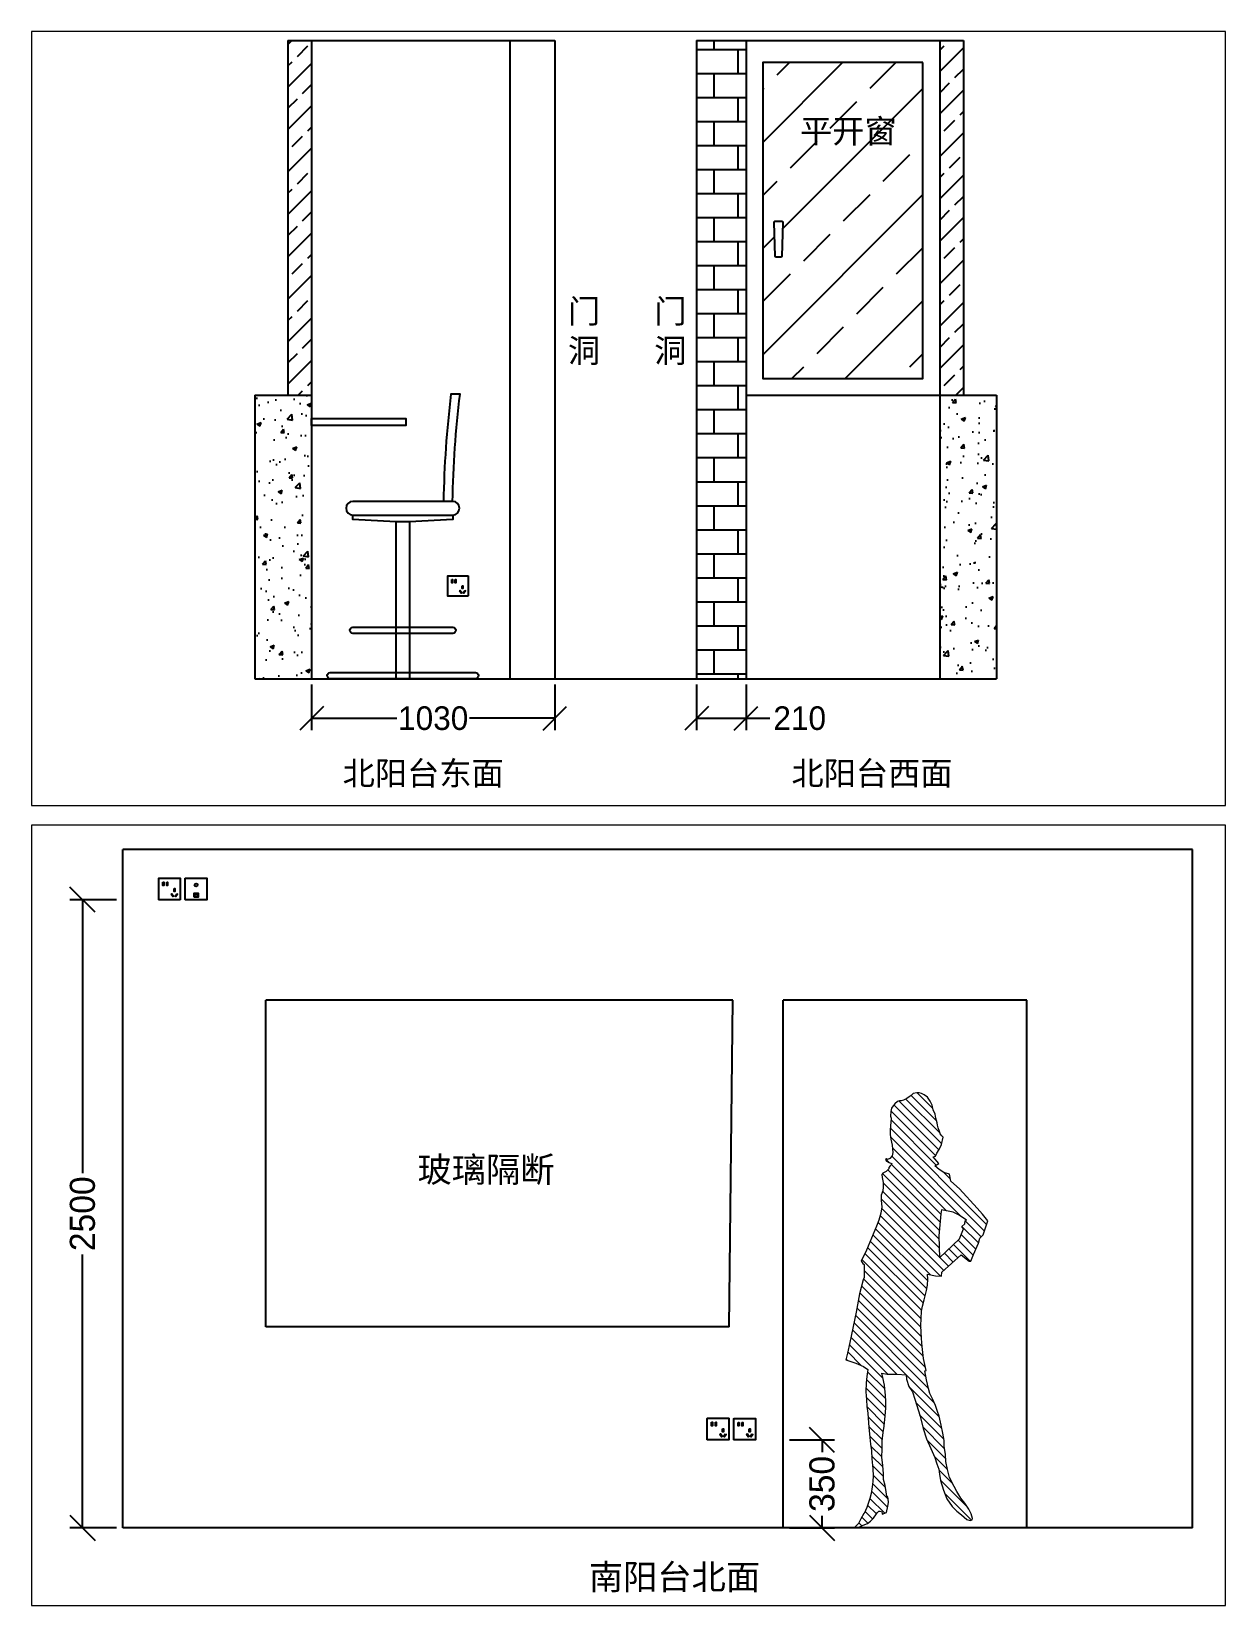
# Paper-space layout 'balcony' of a CAD drawing. Header units: millimetres. Extents: x 1 to 198, y 1 to 261.
# The model-space entities are those that its viewports show. They can reach past a viewport. Long polylines and large blocks are cut down to what shows.
import ezdxf

# ---------------------------------------------------------------- set-up
doc = ezdxf.new("R2010")
doc.units = ezdxf.units.MM
for name, color, linetype in [('blocks', 253, 'Continuous'), ('dim', 7, 'Continuous'), ('light current', 110, 'Continuous'), ('strong current', 1, 'Continuous'), ('wall', 7, 'Continuous'), ('windows', 140, 'Continuous')]:
    doc.layers.add(name, color=color, linetype=linetype)
doc.styles.get("Standard").update_dxf_attribs({"font": 'Heiti SC.ttf'})
doc.dimstyles.new('副本 ISO-25', dxfattribs={"dimscale": 40, "dimtxt": 2.5, "dimasz": 2.5, "dimexe": 1.25, "dimexo": 0.625, "dimgap": 0.63, "dimtad": 0, "dimdec": 0, "dimtxsty": 'Standard', "dimblk": 'OBLIQUE', "dimblk1": 'OBLIQUE', "dimblk2": 'OBLIQUE', "dimcen": 2.5, "dimadec": 0, "dimazin": 0, "dimtfac": 1, "dimtdec": 0, "dimtmove": 0, "dimatfit": 3, "dimfxl": 1, "dimarcsym": 0})

# ---------------------------------------------------------------- blocks, each defined once
blk = doc.blocks.new('socket-5')
at = {"layer": 'strong current'}
blk.add_lwpolyline([(-43, 85.4, -0.414214), (-42.4, 86), (42.4, 86, -0.414214), (43, 85.4), (43, 0.6, -0.414214), (42.4, 0), (-42.4, 0, -0.414214), (-43, 0.6)], format="xyb", close=True, dxfattribs=at)
for points in [[(-26, 70), (-23, 70), (-23, 56), (-26, 56)], [(-11, 70), (-8, 70), (-8, 56), (-11, 56)], [(6.8, 22.1), (9.2, 23.9), (16.2, 13.9), (13.8, 12.1)], [(18, 44), (21, 44), (21, 32), (18, 32)], [(29.8, 23.9), (32.2, 22.1), (25.2, 12.1), (22.8, 13.9)]]:
    blk.add_lwpolyline(points, close=True, dxfattribs=at)
blk = doc.blocks.new('bar stool 01')
for p, q in [((-60, 691.5), (-60, 0)), ((0, 691.5), (0, 0))]:
    blk.add_line(p, q)
blk.add_lwpolyline([(189.7, 780.8, -0.0259), (222.6, 1254.5), (182.3, 1254.5, 0.025637), (149.7, 781.5)], format="xyb")
for points in [[(190.3, 781.5), (-250.3, 781.5, 1), (-250.3, 721.5), (190.3, 721.5, 1)], [(190.3, 227, -1), (190.3, 200), (-250.3, 200, -1), (-250.3, 227)], [(290.3, 27, -1), (290.3, 0), (-350.3, 0, -1), (-350.3, 27)]]:
    blk.add_lwpolyline(points, format="xyb", close=True)
blk.add_lwpolyline([(190.3, 721.5), (190.3, 701.5), (0, 691.5), (-60, 691.5), (-250.3, 701.5), (-250.3, 721.5)])
blk = doc.blocks.new('_Oblique')
at = {"color": 0, "linetype": 'ByBlock', "lineweight": -2}
blk.add_line((-0.5, -0.5), (0.5, 0.5), dxfattribs=at)
blk = doc.blocks.new('*D451')
at = {"layer": 'dim', "color": 0, "lineweight": -2, "transparency": 16777216}
for p, q in [((4595.3, -21381.9), (4595.3, -21574.5)), ((5625.3, -21381.9), (5625.3, -21574.5)), ((4595.3, -21524.5), (4956.2, -21524.5)), ((5625.3, -21524.5), (5264.4, -21524.5))]:
    blk.add_line(p, q, dxfattribs=at)
at = {"layer": 'dim', "color": 0, "lineweight": -2, "transparency": 16777216, "xscale": 100, "yscale": 100, "zscale": 100, "rotation": 180}
blk.add_blockref('_Oblique', (4595.3, -21524.5), dxfattribs=at)
at = {"layer": 'dim', "color": 0, "lineweight": -2, "transparency": 16777216, "xscale": 100, "yscale": 100, "zscale": 100}
blk.add_blockref('_Oblique', (5625.3, -21524.5), dxfattribs=at)
at = {"layer": 'dim', "color": 0, "transparency": 16777216, "insert": (5110.3, -21524.5), "char_height": 100, "attachment_point": 5}
blk.add_mtext('1030', dxfattribs=at)
blk = doc.blocks.new('*D452')
at = {"layer": 'dim', "color": 0, "lineweight": -2, "transparency": 16777216}
for p, q in [((6225.3, -21381.9), (6225.3, -21574.5)), ((6435.3, -21381.9), (6435.3, -21574.5)), ((6225.3, -21524.5), (6435.3, -21524.5)), ((6435.3, -21524.5), (6535.3, -21524.5))]:
    blk.add_line(p, q, dxfattribs=at)
at = {"layer": 'dim', "color": 0, "lineweight": -2, "transparency": 16777216, "xscale": 100, "yscale": 100, "zscale": 100, "rotation": 180}
blk.add_blockref('_Oblique', (6225.3, -21524.5), dxfattribs=at)
at = {"layer": 'dim', "color": 0, "lineweight": -2, "transparency": 16777216, "xscale": 100, "yscale": 100, "zscale": 100}
blk.add_blockref('_Oblique', (6435.3, -21524.5), dxfattribs=at)
at = {"layer": 'dim', "color": 0, "transparency": 16777216, "insert": (6662.1, -21524.5), "char_height": 100, "attachment_point": 5}
blk.add_mtext('210', dxfattribs=at)
blk = doc.blocks.new('*D455')
at = {"layer": 'dim', "color": 0, "lineweight": -2, "transparency": 16777216}
for p, q in [((11969.6, -21007.1), (12149.7, -21007.1)), ((12099.7, -21007.1), (12099.7, -21055.3)), ((11969.6, -21357.1), (12149.7, -21357.1)), ((12099.7, -21357.1), (12099.7, -21308.9))]:
    blk.add_line(p, q, dxfattribs=at)
at = {"layer": 'dim', "color": 0, "lineweight": -2, "transparency": 16777216, "xscale": 100, "yscale": 100, "zscale": 100}
for p, rotation in [((12099.7, -21007.1), 90), ((12099.7, -21357.1), 270)]:
    blk.add_blockref('_Oblique', p, dxfattribs=dict(at, rotation=rotation))
at = {"layer": 'dim', "color": 0, "transparency": 16777216, "insert": (12099.7, -21182.1), "char_height": 100, "attachment_point": 5, "rotation": 90}
blk.add_mtext('350', dxfattribs=at)
blk = doc.blocks.new('*D453')
at = {"layer": 'dim', "color": 0, "lineweight": -2, "transparency": 16777216}
for p, q in [((9289.6, -18856.9), (9104.6, -18856.9)), ((9154.6, -18856.9), (9154.6, -19945.4)), ((9154.6, -21356.9), (9154.6, -20268.4)), ((9289.6, -21356.9), (9104.6, -21356.9))]:
    blk.add_line(p, q, dxfattribs=at)
at = {"layer": 'dim', "color": 0, "lineweight": -2, "transparency": 16777216, "xscale": 100, "yscale": 100, "zscale": 100}
for p, rotation in [((9154.6, -18856.9), 90), ((9154.6, -21356.9), 270)]:
    blk.add_blockref('_Oblique', p, dxfattribs=dict(at, rotation=rotation))
at = {"layer": 'dim', "color": 0, "transparency": 16777216, "insert": (9154.6, -20106.9), "char_height": 100, "attachment_point": 5, "rotation": 90}
blk.add_mtext('2500', dxfattribs=at)
blk = doc.blocks.new('A$C559E771F')
at = {"lineweight": 0, "ltscale": 3, "transparency": 33554559}
for p, q in [((184.1, 1527.6), (354.8, 1698.3)), ((190.8, 1569.7), (327.2, 1706.1)), ((203.9, 1618.1), (305.7, 1719.9)), ((219, 1668.6), (281.2, 1730.8)), ((222.2, 1681.3), (230.4, 1697)), ((230.4, 1697), (241.1, 1712.9)), ((241.1, 1712.9), (253.6, 1723.2)), ((253.6, 1723.2), (264.3, 1727.6)), ((264.3, 1727.6), (274.3, 1730.3)), ((274.3, 1730.3), (283.4, 1730.9)), ((283.4, 1730.9), (297.2, 1727.7)), ((297.2, 1727.7), (305.7, 1719.8)), ((305.7, 1719.8), (313.5, 1715.4)), ((313.5, 1715.4), (323.3, 1707.8)), ((323.3, 1707.8), (336.5, 1701.8)), ((336.5, 1701.8), (345.5, 1699)), ((345.5, 1699), (351.5, 1699.6)), ((351.5, 1699.6), (360, 1696.4)), ((360, 1696.4), (370.3, 1687.5)), ((195.4, 1503.5), (374.7, 1682.8)), ((202.1, 1610.9), (206.8, 1630)), ((206.8, 1630), (210.3, 1645.3)), ((207.9, 1480.7), (386.1, 1658.8)), ((210.3, 1645.3), (217.5, 1662.6)), ((217.5, 1662.6), (222.2, 1681.3)), ((370.3, 1687.5), (377.5, 1679.7)), ((377.5, 1679.7), (383.5, 1669.3)), ((383.5, 1669.3), (386.6, 1656.4)), ((388.2, 1638.5), (385.1, 1630.1)), ((385.1, 1630.1), (386.3, 1614.4)), ((386.6, 1656.4), (388.2, 1638.5)), ((5.1, 1207.2), (388.5, 1590.6)), ((183.6, 1559.2), (190.2, 1567.6)), ((190.2, 1567.6), (193, 1576.7)), ((193, 1576.7), (197.7, 1592.1)), ((197.7, 1592.1), (201.2, 1602.7)), ((201.2, 1602.7), (202.1, 1610.9)), ((205.8, 1443.3), (385.6, 1623.1)), ((386.3, 1614.4), (387.9, 1599.3)), ((387.9, 1599.3), (389.1, 1582.7)), ((389.1, 1582.7), (388.8, 1564.8)), ((14.3, 1181), (387.2, 1553.9)), ((110.8, 1242.2), (379.9, 1511.3)), ((177.7, 1554.8), (183.6, 1559.2)), ((184.6, 1525.6), (177.7, 1554.8)), ((194, 1505.8), (184.6, 1525.6)), ((203.4, 1490.1), (194, 1505.8)), ((379.7, 1508.4), (378.5, 1492.7)), ((380.7, 1522.5), (379.7, 1508.4)), ((386, 1546.3), (380.7, 1522.5)), ((388.8, 1564.8), (386, 1546.3)), ((165.2, 1261.2), (382.3, 1478.4)), ((187.7, 1248.3), (384.5, 1445.1)), ((196.1, 1450), (217.8, 1475.9)), ((211.2, 1439.6), (196.1, 1450)), ((208.7, 1479.1), (203.4, 1490.1)), ((217.8, 1475.9), (208.7, 1479.1)), ((378.5, 1492.7), (381.3, 1479.5)), ((381.3, 1479.5), (390.4, 1469.5)), ((394.5, 1453.1), (382.8, 1449.1)), ((382.8, 1449.1), (385, 1443.8)), ((385, 1443.8), (389.1, 1439.7)), ((390.4, 1469.5), (399.8, 1465.7)), ((391.4, 1452.1), (406, 1466.6)), ((404.2, 1458.4), (394.5, 1453.1)), ((399.8, 1465.7), (403.9, 1467.5)), ((403.9, 1467.5), (407.6, 1465.9)), ((407.6, 1465.9), (404.2, 1458.4)), ((113.6, 1348.5), (147.8, 1379)), ((147.8, 1379), (152.8, 1407.5)), ((149.1, 1386.6), (175.9, 1413.4)), ((152.8, 1407.5), (176.1, 1413.4)), ((176.1, 1413.4), (193.6, 1426.2)), ((190.8, 1216.1), (398.8, 1424.1)), ((193.6, 1426.2), (211.2, 1439.6)), ((193.9, 1183.9), (419.5, 1409.4)), ((389.1, 1439.7), (394.4, 1433.7)), ((394.4, 1433.7), (394.1, 1428.4)), ((394.1, 1428.4), (405.4, 1418.3)), ((405.4, 1418.3), (418.3, 1410.7)), ((420.8, 1394), (417.7, 1373.7)), ((418.3, 1410.7), (422.7, 1406)), ((422.7, 1406), (420.8, 1394)), ((43.3, 1272.3), (113.6, 1348.5)), ((194.1, 1113.3), (419.6, 1338.9)), ((195.6, 1150.2), (417.6, 1372.2)), ((417.7, 1373.7), (417, 1355.8)), ((417, 1355.8), (418.9, 1340.7)), ((418.9, 1340.7), (425.5, 1324.1)), ((425.5, 1324.1), (424.5, 1302.8)), ((21, 1248.5), (43.3, 1272.3)), ((113.9, 1244.3), (138.7, 1255.8)), ((138.7, 1255.8), (185, 1265.3)), ((175.4, 1023.9), (423.2, 1271.7)), ((185, 1265.3), (187.6, 1248.7)), ((192.5, 1076.4), (424.8, 1308.7)), ((424.5, 1302.8), (422.3, 1276.7)), ((422.3, 1276.7), (426.7, 1251.6)), ((0, 1222), (21, 1248.5)), ((19.4, 1166), (0, 1222)), ((26.5, 1157.9), (90.2, 1221.6)), ((37.7, 1133.7), (103.4, 1199.4)), ((85, 1224.2), (113.9, 1244.3)), ((91, 1221.2), (85, 1224.2)), ((91.6, 1209.9), (91, 1221.2)), ((103.5, 1199.2), (91.6, 1209.9)), ((96.6, 1188.9), (103.5, 1199.2)), ((187.6, 1248.7), (196.1, 1161.4)), ((188.3, 1001.4), (429.2, 1242.4)), ((228.5, 1006.3), (437.5, 1215.3)), ((426.7, 1251.6), (433.9, 1224.6)), ((433.9, 1224.6), (443.7, 1199.5)), ((443.7, 1199.5), (463.1, 1152.6)), ((31.7, 1151.9), (19.4, 1166)), ((37.9, 1133), (31.7, 1151.9)), ((58, 1087.8), (37.9, 1133)), ((48.5, 1109.2), (105.9, 1166.6)), ((59.2, 1084.5), (118.8, 1144.1)), ((112.9, 1149.6), (96.6, 1188.9)), ((192.4, 1074.2), (112.9, 1149.6)), ((196.1, 1161.4), (192.4, 1074.2)), ((239.7, 982.1), (447.6, 1190)), ((243.6, 950.7), (458, 1165.1)), ((250.1, 921.9), (468.4, 1140.1)), ((463.1, 1152.6), (483.5, 1104.2)), ((68.1, 1060.4), (58, 1087.8)), ((70.8, 1060.8), (136.9, 1126.9)), ((106.7, 1085.7), (75, 1061.3)), ((183.2, 1016.9), (106.7, 1085.7)), ((119.5, 1074.1), (155.1, 1109.6)), ((138.1, 1057.4), (173.2, 1092.4)), ((156.8, 1040.7), (191.3, 1075.2)), ((257.2, 893.6), (478.9, 1115.3)), ((263.6, 864.7), (490.1, 1091.1)), ((265.4, 831.1), (501.8, 1067.5)), ((483.5, 1104.2), (505.1, 1060.9)), ((75, 1061.3), (68.1, 1060.4)), ((184.5, 1001.2), (183.2, 1016.9)), ((209.2, 1002.7), (184.5, 1001.2)), ((240, 1008.5), (209.2, 1002.7)), ((239.4, 989.4), (240, 1008.5)), ((266.4, 796.7), (492.8, 1023.1)), ((493.2, 1048.1), (492.3, 996)), ((498.2, 1052.1), (493.2, 1048.1)), ((503.5, 1059.1), (498.2, 1052.1)), ((505.1, 1060.9), (503.5, 1059.1)), ((240.3, 965.5), (239.4, 989.4)), ((245, 944.2), (240.3, 965.5)), ((253.5, 907.4), (245, 944.2)), ((261.3, 720.9), (503.1, 962.7)), ((264.7, 759.7), (495.1, 990.1)), ((492.3, 996), (497, 985.9)), ((497, 985.9), (511.4, 931)), ((249.1, 638), (516.2, 905.1)), ((260.4, 882), (253.5, 907.4)), ((257.9, 682.2), (510.4, 934.7)), ((264.1, 861.9), (260.4, 882)), ((511.4, 931), (524.9, 858.5)), ((213.2, 496.1), (533.5, 816.3)), ((237.5, 555.7), (527.5, 845.7)), ((246.9, 600.5), (521.7, 875.3)), ((266.6, 802.9), (264.1, 861.9)), ((524.9, 858.5), (549.6, 737.6)), ((261.3, 721.1), (264.4, 752.7)), ((264.4, 752.7), (266.6, 802.9)), ((363.4, 610.8), (539.5, 787)), ((399.1, 611.2), (545.5, 757.7)), ((257.2, 674.1), (261.3, 721.1)), ((418, 594.8), (551.7, 728.5)), ((504.8, 646.2), (558.3, 699.7)), ((549.6, 737.6), (559.4, 694.9)), ((559.4, 694.9), (565.9, 668.8)), ((246.2, 625.2), (257.2, 674.1)), ((495.3, 642.2), (477.8, 630.3)), ((477.8, 630.3), (481.8, 601.8)), ((525.8, 655.2), (495.3, 642.2)), ((565.9, 668.8), (525.8, 655.2)), ((561.1, 667.2), (565.3, 671.4)), ((237.1, 553.7), (244.6, 588.8)), ((244.6, 588.8), (251.5, 623.9)), ((251.5, 623.9), (246.2, 625.2)), ((324, 590.9), (314.3, 561.5)), ((325.9, 608.5), (324, 590.9)), ((362, 610.8), (325.9, 608.5)), ((401.2, 611.3), (362, 610.8)), ((422.9, 614.9), (401.2, 611.3)), ((406.9, 513), (483.3, 589.4)), ((408.1, 525.9), (412.2, 567.3)), ((410.7, 552.1), (479.2, 620.6)), ((412.2, 567.3), (418.8, 598.3)), ((418.8, 598.3), (422.9, 614.9)), ((481.8, 601.8), (485, 576.1)), ((485, 576.1), (485.6, 540.6)), ((193.9, 441.4), (314.4, 561.9)), ((209.2, 486.7), (220.5, 512.7)), ((220.5, 512.7), (231.1, 534.3)), ((231.1, 534.3), (237.1, 553.7)), ((290.4, 511.7), (270.3, 443.5)), ((299.8, 541.2), (290.4, 511.7)), ((314.3, 561.5), (299.8, 541.2)), ((405.9, 476.6), (485.3, 556)), ((405.9, 502.1), (408.1, 525.9)), ((405.9, 476.1), (405.9, 502.1)), ((408.8, 444.1), (484.6, 519.9)), ((484, 508.9), (482.1, 482.9)), ((485.6, 540.6), (484, 508.9)), ((175.3, 352.1), (271.9, 448.6)), ((183, 395.2), (286.6, 498.7)), ((185.6, 407.5), (194.4, 443.5)), ((194.4, 443.5), (201, 462.6)), ((201, 462.6), (209.2, 486.7)), ((270.3, 443.5), (258.4, 395.5)), ((408.7, 444.7), (405.9, 476.1)), ((413.7, 404.5), (408.7, 444.7)), ((412.7, 412.7), (482, 482)), ((417.1, 381.8), (477.1, 441.7)), ((477.7, 456), (476.8, 435.6)), ((482.1, 482.9), (477.7, 456)), ((172.7, 314.1), (259.8, 401.2)), ((179, 375.8), (185.6, 407.5)), ((258.4, 395.5), (245.2, 353.2)), ((417.5, 379.4), (413.7, 404.5)), ((420.6, 345.8), (417.5, 379.4)), ((420.3, 349.6), (473.9, 403.1)), ((473.6, 400.8), (469.6, 359.7)), ((476.8, 435.6), (473.6, 400.8)), ((167.6, 273.7), (243.6, 349.7)), ((168.6, 291.5), (174.6, 325)), ((174.6, 347.6), (179, 375.8)), ((174.6, 325), (174.6, 347.6)), ((227.9, 315.1), (211.6, 279.4)), ((245.2, 353.2), (227.9, 315.1)), ((421.2, 312.3), (420.6, 345.8)), ((421.2, 315.1), (470, 363.9)), ((423.1, 281.6), (466.6, 325.2)), ((468, 333.1), (463.6, 307.4)), ((469.6, 359.7), (468, 333.1)), ((161.4, 231.3), (167.1, 263.3)), ((161.6, 232.3), (214.1, 284.8)), ((167.1, 263.3), (168.6, 291.5)), ((203.8, 254), (195.6, 232.4)), ((211.6, 279.4), (203.8, 254)), ((418.5, 241.7), (463, 286.2)), ((419, 247), (423.1, 280.9)), ((423.1, 280.9), (421.2, 312.3)), ((462.6, 274.1), (458.6, 234)), ((463.6, 307.4), (462.6, 274.1)), ((79.9, 79.9), (189.1, 189.1)), ((134.7, 163.4), (152.6, 200.3)), ((141, 176.4), (195.4, 230.8)), ((152.6, 200.3), (161.4, 231.3)), ((189, 188.5), (177.4, 148.8)), ((193.4, 213.6), (189, 188.5)), ((195.6, 232.4), (193.4, 213.6)), ((408.6, 161.2), (457.2, 209.7)), ((409.6, 167.4), (416.2, 191.5)), ((415.6, 213.8), (419, 247)), ((416.2, 191.5), (415.6, 213.8)), ((415.8, 203.7), (460, 247.8)), ((458.6, 234), (457, 206.4)), ((457, 206.4), (457.9, 183.5)), ((65.7, 30.4), (172.4, 137.1)), ((108.4, 118), (124.4, 143.7)), ((124.4, 143.7), (134.7, 163.4)), ((177.4, 148.8), (163.3, 115.6)), ((397, 114.2), (459.1, 176.3)), ((399.5, 81.3), (463.6, 145.4)), ((402.7, 124.5), (405.8, 142.7)), ((405.8, 142.7), (409.6, 167.4)), ((457.9, 183.5), (461.4, 162.5)), ((461.4, 162.5), (464.8, 136.4)), ((464.8, 136.4), (470.1, 116)), ((67.2, 54.6), (75.7, 74)), ((75.7, 74), (92.2, 97.4)), ((92.2, 97.4), (108.4, 118)), ((123.7, 65.3), (105.2, 50.9)), ((142.2, 84.3), (123.7, 65.3)), ((163.3, 115.6), (142.2, 84.3)), ((396.1, 100.4), (397, 114.8)), ((398.6, 86.2), (396.1, 100.4)), ((397, 114.8), (399.5, 124.2)), ((403.3, 59.9), (398.6, 86.2)), ((399.5, 124.2), (402.7, 124.5)), ((411, 57.4), (470, 116.5)), ((424.3, 65.1), (420.9, 59.8)), ((429.3, 66.3), (424.3, 65.1)), ((434.7, 65.4), (429.3, 66.3)), ((439.4, 60.3), (434.7, 65.4)), ((444.1, 55.2), (479, 90.1)), ((459, 34.8), (488.9, 64.7)), ((470.1, 116), (478.3, 92.1)), ((478.3, 92.1), (482.7, 80.2)), ((482.7, 80.2), (492.4, 56)), ((61.3, 36.7), (67.2, 54.6)), ((63.2, 31.4), (61.3, 36.7)), ((70.4, 28.5), (63.2, 31.4)), ((83.6, 32.5), (70.4, 28.5)), ((105.2, 50.9), (83.6, 32.5)), ((420.6, 54.4), (403.3, 59.9)), ((420.9, 59.8), (420.6, 54.4)), ((444.1, 55.3), (439.4, 60.3)), ((455.7, 38.6), (444.1, 55.3)), ((467.3, 25.4), (455.7, 38.6)), ((478.9, 17.2), (467.3, 25.4)), ((477.7, 18), (501.8, 42.1)), ((496.2, 10.5), (478.9, 17.2)), ((492.4, 56), (493.7, 56.3)), ((493.7, 56.3), (505.9, 34.9)), ((519.1, 0), (496.2, 10.5)), ((502.5, 7.6), (514.4, 19.5)), ((505.9, 34.9), (515.6, 17.3)), ((515.6, 17.3), (528.5, 3.4)), ((525.7, 0), (519.1, 0)), ((528.5, 3.4), (525.7, 0))]:
    blk.add_line(p, q, dxfattribs=at)
blk = doc.blocks.new('wifi ap')
at = {"transparency": 33554687}
blk.add_lwpolyline([(-43, 85.4, -0.414214), (-42.4, 86), (42.4, 86, -0.414214), (43, 85.4), (43, 0.6, -0.414214), (42.4, 0), (-42.4, 0, -0.414214), (-43, 0.6)], format="xyb", close=True, dxfattribs=at)
blk.add_lwpolyline([(-9, 11.3), (9, 11.3), (9, 24.3), (-9, 24.3)], close=True, dxfattribs=at)
for points in [[(-3, 19.8), (-7, 19.8), (-7, 13.3), (7, 13.3), (7, 19.8), (3, 19.8)], [(-1.3, 21.3), (-3, 21.3), (-3, 19.8)], [(-1.3, 21.3), (-1.3, 22.8), (1.3, 22.8), (1.3, 21.3)], [(3, 19.8), (3, 21.3), (1.3, 21.3)]]:
    blk.add_lwpolyline(points, dxfattribs=at)
blk.add_circle((0, 59), 6, dxfattribs=at)

msp = doc.modelspace()

# ---------------------------------------------------------------- hatches: boundary and pattern name
at = {"layer": 'wall', "transparency": 33554559}
h = msp.add_hatch(dxfattribs=at)
h.set_pattern_fill('ANSI33', color=256, scale=20)
h.paths.add_polyline_path([(4595.3, -18656.9), (4495.3, -18656.9), (4495.3, -20156.9), (4595.3, -20156.9)])
h = msp.add_hatch(dxfattribs=at)
h.set_pattern_fill('AR-B816', color=256, scale=0.5)
h.paths.add_polyline_path([(6435.3, -18656.9), (6225.3, -18656.9), (6225.3, -21356.9), (6435.3, -21356.9)])
h = msp.add_hatch(dxfattribs=at)
h.set_pattern_fill('ANSI33', color=256, scale=20)
h.paths.add_polyline_path([(7355.3, -18656.9), (7255.3, -18656.9), (7255.3, -20156.9), (7355.3, -20156.9)])
h = msp.add_hatch(dxfattribs=at)
h.set_pattern_fill('AR-CONC', color=256)
h.paths.add_polyline_path([(4595.3, -20285.9), (4594.8, -20285.9), (4594.8, -20255.9), (4594.9, -20156.9), (4355.3, -20156.9), (4355.3, -21356.9), (4595.3, -21356.9)])
h.paths.add_polyline_path([(7495.3, -20156.9), (7255.3, -20156.9), (7255.3, -21356.9), (7495.3, -21356.9)])
at = {"layer": 'windows', "transparency": 33554559}
h = msp.add_hatch(dxfattribs=at)
h.set_pattern_fill('ANSI33', color=256, scale=50)
h.paths.add_polyline_path([(7183.1, -18749.8), (6505.6, -18749.8), (6505.6, -20086.8), (7183.1, -20086.8)])
h.paths.add_polyline_path([(6586.3, -19568.8, -0.405874), (6582.4, -19572.6), (6561.8, -19572.6, -0.406092), (6557.8, -19568.8), (6553.8, -19426.3, -0.422382), (6559.8, -19420.2), (6584.4, -19420.2, -0.422602), (6590.4, -19426.3)], flags=16)
h.paths.add_polyline_path([(6633.5, -19133.7), (7055.3, -19133.7), (7055.3, -18959.7), (6633.5, -18959.7)], flags=24)

# ---------------------------------------------------------------- linework, layer by layer
at = {"transparency": 33554687}
for p, q in [((13574.6, -18656.9, 62), (9314.6, -18656.9, 62)), ((9314.6, -21356.9, 62), (9314.6, -18656.9, 62)), ((13574.6, -21356.9, 62), (13574.6, -18656.9, 62)), ((11744.6, -19256.9, 62), (9884.6, -19256.9, 62)), ((9884.6, -20556.9, 62), (9884.6, -19256.9, 62)), ((11729.6, -20556.9, 62), (11744.6, -19256.9, 62)), ((11944.6, -21357.1, 62), (11944.6, -19256.9, 62)), ((12914.6, -19256.9, 62), (11944.6, -19256.9, 62)), ((12914.6, -21357.1, 62), (12914.6, -19256.9, 62)), ((11729.6, -20556.9, 62), (9884.6, -20556.9, 62)), ((13574.6, -21356.9, 62), (9314.6, -21356.9, 62))]:
    msp.add_line(p, q, dxfattribs=at)
at = {"layer": 'blocks', "transparency": 33554687, "elevation": 27.8}
msp.add_lwpolyline([(4594.8, -20255.9), (4994.8, -20255.9), (4994.8, -20285.9), (4594.8, -20285.9)], close=True, dxfattribs=at)
at = {"layer": 'wall', "transparency": 33554687}
for p, q in [((4495.3, -18656.9, 42), (5625.3, -18656.9, 42)), ((4495.3, -18656.9, 42), (4495.3, -20156.9, 42)), ((4595.3, -18656.9, 42), (4595.3, -21356.9, 42)), ((5435.3, -18656.9, 42), (5435.3, -21356.9, 42)), ((5625.3, -18656.9, 42), (5625.3, -21356.9, 42)), ((6225.3, -18656.9, 42), (6225.3, -21356.9, 42)), ((6225.3, -18656.9, 42), (7355.3, -18656.9, 42)), ((6435.3, -18656.9, 42), (6435.3, -21356.9, 42)), ((7255.3, -18656.9, 42), (7255.3, -21356.9, 42)), ((7355.3, -18656.9, 42), (7355.3, -20156.9, 42)), ((4355.3, -20156.9, 42), (4355.3, -21356.9, 42)), ((4355.3, -20156.9, 42), (4595.3, -20156.9, 42)), ((6435.3, -20156.9, 42), (7495.3, -20156.9, 42)), ((7495.3, -20156.9, 42), (7495.3, -21356.9, 42)), ((4355.3, -21356.9, 42), (7495.3, -21356.9, 42))]:
    msp.add_line(p, q, dxfattribs=at)
at = {"layer": 'windows', "transparency": 33554687}
msp.add_lwpolyline([(7183.1, -18749.8), (6505.6, -18749.8), (6505.6, -20086.8), (7183.1, -20086.8)], close=True, dxfattribs=at)
msp.add_lwpolyline([(6559.8, -19420.2), (6584.4, -19420.2, -0.422602), (6590.4, -19426.3), (6586.3, -19568.8, -0.405874), (6582.4, -19572.6), (6561.8, -19572.6, -0.406092), (6557.8, -19568.8), (6553.8, -19426.3, -0.422382)], format="xyb", close=True, dxfattribs=at)

# ---------------------------------------------------------------- block references
at = {"layer": 'blocks', "transparency": 33554687, "xscale": -1}
msp.add_blockref('A$C559E771F', (12760, -21356.4, 62), dxfattribs=at)
at = {"layer": 'blocks', "transparency": 33554687, "xscale": 0.959749139792469, "yscale": 0.959749139792469, "zscale": 0.959749139792469}
msp.add_blockref('bar stool 01', (5010.3, -21356.9, 42.9), dxfattribs=at)
at = {"layer": 'light current', "transparency": 33554687}
msp.add_blockref('wifi ap', (9606.9, -18857.2, -39.9), dxfattribs=at)
at = {"layer": 'strong current', "transparency": 33554687}
for p in [(9500.9, -18856.9, 62), (5214.7, -21007.2, -39.9), (11685.6, -21006.9, -39.9), (11791.6, -21007.2, -39.9)]:
    msp.add_blockref('socket-5', p, dxfattribs=at)

# ---------------------------------------------------------------- texts
at = {"layer": 'wall', "transparency": 33554687, "char_height": 100, "attachment_point": 1}
for s, width, insert in [('\\pxqc;门洞', 139.835, (5679.2, -19751.9, 2)), ('\\pxqc;门洞', 139.835, (6044.5, -19751.9, 2)), ('南阳台北面', 1100.851, (11170.8, -21502.3)), ('北阳台东面', 1100.851, (4727, -21707)), ('北阳台西面', 1100.851, (6627.2, -21707))]:
    msp.add_mtext_dynamic_manual_height_columns(s, width=width, gutter_width=500, heights=[0], dxfattribs=dict(at, insert=insert))
at = {"layer": 'windows', "transparency": 33554687, "char_height": 100}
for s, width, insert, attachment_point in [('平开窗', 400.222, (6663.5, -18989.7), 1), ('玻璃隔断', 543.612, (11034.1, -19881.1, 62), 3)]:
    msp.add_mtext_dynamic_manual_height_columns(s, width=width, gutter_width=500, heights=[0], dxfattribs=dict(at, insert=insert, attachment_point=attachment_point))

# ---------------------------------------------------------------- dimensions: what is measured, and where the dimension line sits
at = {"layer": 'dim', "transparency": 33554687}
dim = msp.add_aligned_dim(p1=(9314.6, -21356.9, 82), p2=(9314.6, -18856.9, 62), distance=160, dimstyle='副本 ISO-25', dxfattribs=at)
dim.commit()
dim.dimension.update_dxf_attribs({"geometry": '*D453', "text_midpoint": (9154.6, -20106.9, 62)})
dim = msp.add_linear_dim(base=(12099.7, -21007.1, 42), p1=(11944.6, -21357.1, 62), p2=(11944.6, -21007.1, 62), angle=90, dimstyle='副本 ISO-25', dxfattribs=at)
dim.commit()
dim.dimension.update_dxf_attribs({"geometry": '*D455', "text_midpoint": (12099.7, -21182.1, 42), "dimtype": 160})
for base, p1, p2, picture, middle in [((5625.3, -21524.5), (4595.3, -21356.9, 42), (5625.3, -21356.9, 42), '*D451', (5110.3, -21524.5)), ((6435.3, -21524.5), (6225.3, -21356.9, 42), (6435.3, -21356.9, 42), '*D452', (6662.1, -21524.5))]:
    dim = msp.add_linear_dim(base=base, p1=p1, p2=p2, dimstyle='副本 ISO-25', dxfattribs=at)
    dim.commit()
    dim.dimension.update_dxf_attribs({"geometry": picture, "text_midpoint": middle})

psp = doc.layouts.new('balcony')

# ---------------------------------------------------------------- viewports
at = {"layer": 'wall', "transparency": 33554687, "view_target_point": (9883.95, 27.38)}
psp.add_viewport(center=(99.38, 196.86), size=(197.64, 128.0593), view_center_point=(-3946.61, -20283.42), view_height=3275.7268, dxfattribs=at)
psp.add_viewport(center=(99.38, 65.06), size=(197.64, 129.1051), view_center_point=(1444.86, -20140.37), view_height=3106.1311, status=3, dxfattribs=at)

doc.saveas('drawing.dxf')
